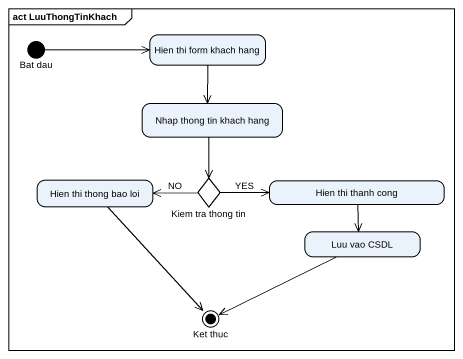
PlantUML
@startuml
mainframe act LuuThongTinKhach
hide empty description
state "Bat dau" as Bat_dau <<start>>
state "Hien thi form khach hang" as Hien_thi_form_khach_hang
state "Nhap thong tin khach hang" as Nhap_thong_tin_khach_hang
state "Hien thi thong bao loi" as Hien_thi_thong_bao_loi
state "Kiem tra thong tin" as Kiem_tra_thong_tin <<choice>>
state "Hien thi thanh cong" as Hien_thi_thanh_cong
state "Luu vao CSDL" as Luu_vao_CSDL
state "Ket thuc" as Ket_thuc <<end>>
Bat_dau -right-> Hien_thi_form_khach_hang
Hien_thi_form_khach_hang --> Nhap_thong_tin_khach_hang
Nhap_thong_tin_khach_hang --> Kiem_tra_thong_tin
Hien_thi_thong_bao_loi --> Ket_thuc
Kiem_tra_thong_tin -left-> Hien_thi_thong_bao_loi : NO
Kiem_tra_thong_tin -right-> Hien_thi_thanh_cong : YES
Hien_thi_thanh_cong --> Luu_vao_CSDL
Luu_vao_CSDL -left-> Ket_thuc
@enduml
